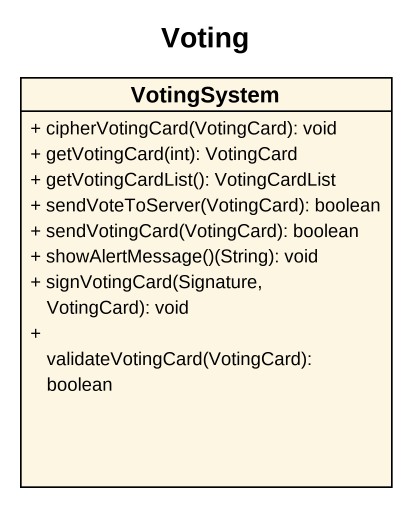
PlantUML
@startuml
title Voting
hide circle
hide empty members
skinparam classAttributeIconSize 0
class VotingSystem {
  + cipherVotingCard(VotingCard): void
  + getVotingCard(int): VotingCard
  + getVotingCardList(): VotingCardList
  + sendVoteToServer(VotingCard): boolean
  + sendVotingCard(VotingCard): boolean
  + showAlertMessage()(String): void
  + signVotingCard(Signature, VotingCard): void
  + validateVotingCard(VotingCard): boolean
}
@enduml
